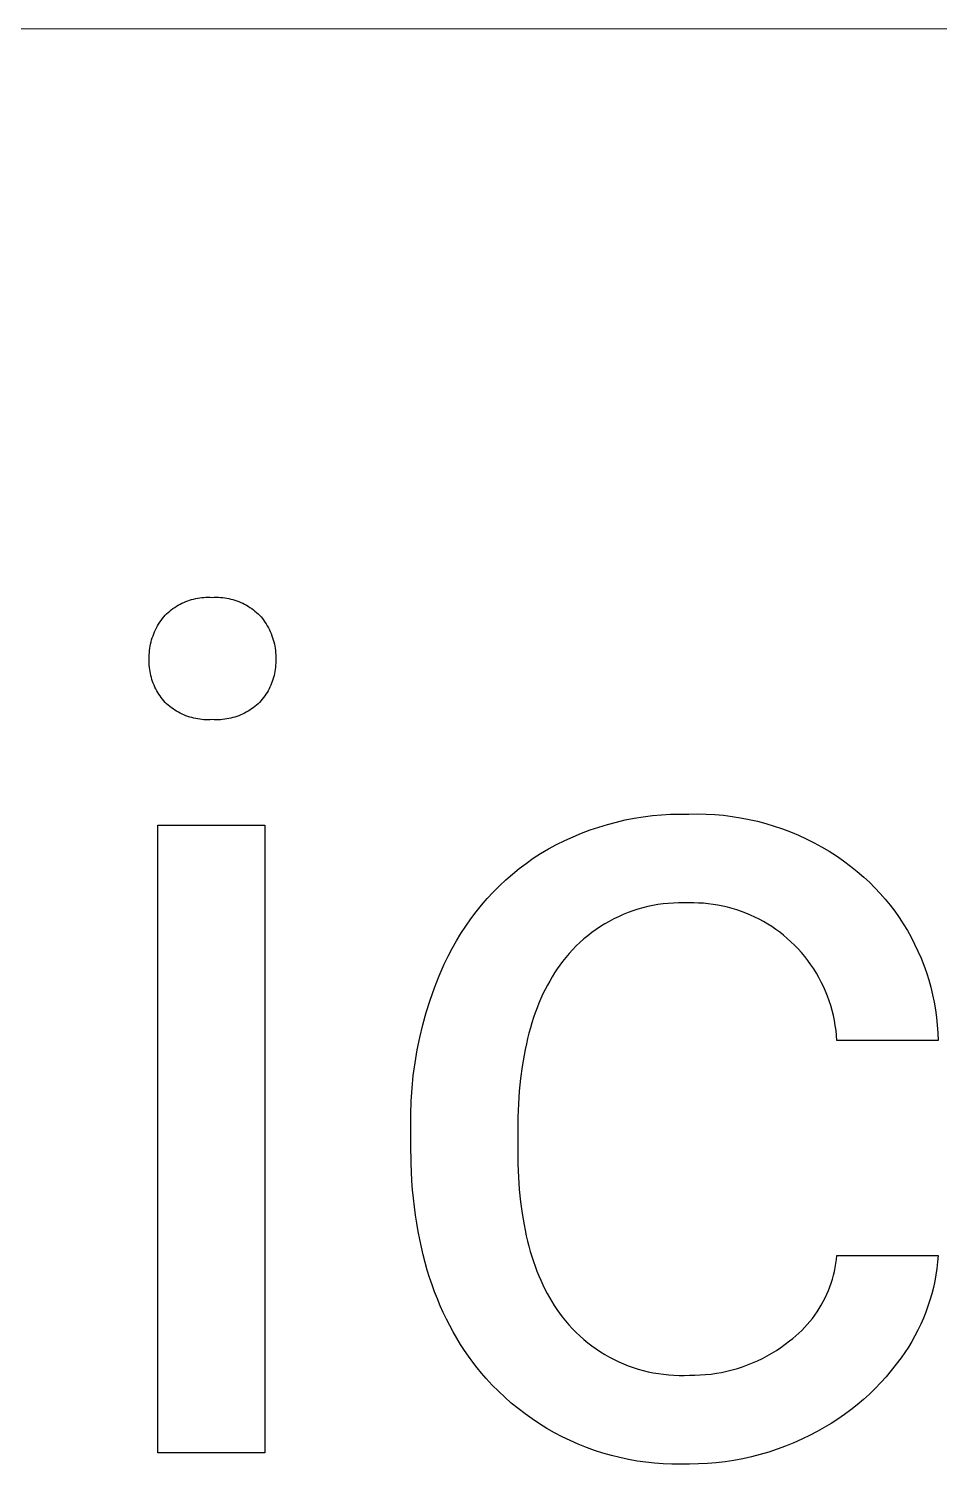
# Model space of a CAD drawing. Header units: millimetres. Extents: x -2163 to 4354, y -841 to 3711.
# Drawn here: x 2559 to 2609, y -555.8 to -477 of the extents above; entities that cross this region are included whole.
import ezdxf

# ---------------------------------------------------------------- set-up
doc = ezdxf.new("R2010")
doc.units = ezdxf.units.MM
doc.header["$MEASUREMENT"] = 0
doc.layers.add('Domyślny', color=7, linetype='Continuous', true_color=0x000000)

msp = doc.modelspace()

# ---------------------------------------------------------------- linework, layer by layer
at = {"layer": 'Domyślny', "color": 18, "lineweight": 15, "true_color": 0x000000}
msp.add_line((1891.209, -477.007), (4353.848, -477.007), dxfattribs=at)
at = {"layer": 'Domyślny'}
for p, q in [((2567.739, -508.419), (2567.847, -508.382)), ((2567.847, -508.382), (2567.956, -508.349)), ((2567.956, -508.349), (2568.067, -508.32)), ((2568.067, -508.32), (2568.178, -508.294)), ((2568.178, -508.294), (2568.29, -508.273)), ((2568.29, -508.273), (2568.403, -508.255)), ((2568.403, -508.255), (2568.516, -508.242)), ((2568.516, -508.242), (2568.63, -508.232)), ((2568.63, -508.232), (2568.744, -508.227)), ((2568.744, -508.227), (2568.858, -508.225)), ((2568.858, -508.225), (2568.973, -508.227)), ((2568.973, -508.227), (2569.087, -508.234)), ((2569.087, -508.234), (2569.201, -508.228)), ((2569.201, -508.228), (2569.316, -508.225)), ((2569.316, -508.225), (2569.43, -508.227)), ((2569.43, -508.227), (2569.545, -508.233)), ((2569.545, -508.233), (2569.659, -508.243)), ((2569.659, -508.243), (2569.773, -508.256)), ((2569.773, -508.256), (2569.886, -508.274)), ((2569.886, -508.274), (2569.999, -508.296)), ((2569.999, -508.296), (2570.111, -508.321)), ((2570.111, -508.321), (2570.222, -508.35)), ((2570.222, -508.35), (2570.332, -508.383)), ((2570.332, -508.383), (2570.44, -508.42)), ((2566.501, -509.215), (2566.582, -509.135)), ((2566.582, -509.135), (2566.666, -509.057)), ((2566.666, -509.057), (2566.753, -508.983)), ((2566.753, -508.983), (2566.842, -508.911)), ((2566.842, -508.911), (2566.933, -508.843)), ((2566.933, -508.843), (2567.027, -508.778)), ((2567.027, -508.778), (2567.123, -508.716)), ((2567.123, -508.716), (2567.221, -508.658)), ((2567.221, -508.658), (2567.321, -508.603)), ((2567.321, -508.603), (2567.423, -508.551)), ((2567.423, -508.551), (2567.527, -508.503)), ((2567.527, -508.503), (2567.632, -508.459)), ((2567.632, -508.459), (2567.739, -508.419)), ((2570.44, -508.42), (2570.547, -508.46)), ((2570.547, -508.46), (2570.653, -508.505)), ((2570.653, -508.505), (2570.758, -508.552)), ((2570.758, -508.552), (2570.86, -508.604)), ((2570.86, -508.604), (2570.961, -508.659)), ((2570.961, -508.659), (2571.059, -508.717)), ((2571.059, -508.717), (2571.156, -508.779)), ((2571.156, -508.779), (2571.251, -508.844)), ((2571.251, -508.844), (2571.343, -508.912)), ((2571.343, -508.912), (2571.433, -508.983)), ((2571.433, -508.983), (2571.52, -509.058)), ((2571.52, -509.058), (2571.604, -509.135)), ((2571.604, -509.135), (2571.686, -509.215)), ((2565.975, -510.007), (2566.029, -509.9)), ((2566.029, -509.9), (2566.086, -509.796)), ((2566.086, -509.796), (2566.147, -509.693)), ((2566.147, -509.693), (2566.211, -509.593)), ((2566.211, -509.593), (2566.279, -509.495)), ((2566.279, -509.495), (2566.35, -509.399)), ((2566.35, -509.399), (2566.424, -509.306)), ((2566.424, -509.306), (2566.501, -509.215)), ((2571.686, -509.215), (2571.765, -509.306)), ((2571.765, -509.306), (2571.84, -509.398)), ((2571.84, -509.398), (2571.912, -509.494)), ((2571.912, -509.494), (2571.98, -509.591)), ((2571.98, -509.591), (2572.046, -509.692)), ((2572.046, -509.692), (2572.107, -509.794)), ((2572.107, -509.794), (2572.165, -509.898)), ((2572.165, -509.898), (2572.22, -510.004)), ((2565.705, -510.794), (2565.732, -510.678)), ((2565.732, -510.678), (2565.763, -510.563)), ((2565.763, -510.563), (2565.798, -510.449)), ((2565.798, -510.449), (2565.837, -510.336)), ((2565.837, -510.336), (2565.879, -510.225)), ((2565.879, -510.225), (2565.925, -510.115)), ((2565.925, -510.115), (2565.975, -510.007)), ((2572.22, -510.004), (2572.271, -510.113)), ((2572.271, -510.113), (2572.318, -510.222)), ((2572.318, -510.222), (2572.361, -510.334)), ((2572.361, -510.334), (2572.4, -510.446)), ((2572.4, -510.446), (2572.436, -510.56)), ((2572.436, -510.56), (2572.467, -510.676)), ((2572.467, -510.676), (2572.495, -510.792)), ((2565.628, -511.503), (2565.63, -511.384)), ((2565.629, -511.622), (2565.628, -511.503)), ((2565.63, -511.384), (2565.637, -511.265)), ((2565.637, -511.265), (2565.648, -511.146)), ((2565.648, -511.146), (2565.663, -511.028)), ((2565.663, -511.028), (2565.682, -510.911)), ((2565.682, -510.911), (2565.705, -510.794)), ((2572.495, -510.792), (2572.518, -510.909)), ((2572.518, -510.909), (2572.537, -511.027)), ((2572.537, -511.027), (2572.553, -511.145)), ((2572.553, -511.145), (2572.564, -511.264)), ((2572.564, -511.264), (2572.571, -511.383)), ((2572.571, -511.383), (2572.574, -511.503)), ((2572.574, -511.503), (2572.573, -511.622)), ((2565.627, -511.735), (2565.629, -511.622)), ((2565.629, -511.848), (2565.627, -511.735)), ((2565.635, -511.96), (2565.629, -511.848)), ((2565.645, -512.072), (2565.635, -511.96)), ((2565.658, -512.184), (2565.645, -512.072)), ((2565.675, -512.296), (2565.658, -512.184)), ((2565.696, -512.406), (2565.675, -512.296)), ((2572.526, -512.297), (2572.504, -512.408)), ((2572.543, -512.186), (2572.526, -512.297)), ((2572.557, -512.073), (2572.543, -512.186)), ((2572.566, -511.961), (2572.557, -512.073)), ((2572.572, -511.848), (2572.566, -511.961)), ((2572.575, -511.735), (2572.572, -511.848)), ((2572.573, -511.622), (2572.575, -511.735)), ((2565.72, -512.516), (2565.696, -512.406)), ((2565.748, -512.626), (2565.72, -512.516)), ((2565.78, -512.734), (2565.748, -512.626)), ((2565.815, -512.841), (2565.78, -512.734)), ((2565.854, -512.946), (2565.815, -512.841)), ((2565.896, -513.051), (2565.854, -512.946)), ((2565.942, -513.154), (2565.896, -513.051)), ((2572.3, -513.053), (2572.253, -513.156)), ((2572.343, -512.949), (2572.3, -513.053)), ((2572.383, -512.843), (2572.343, -512.949)), ((2572.419, -512.736), (2572.383, -512.843)), ((2572.451, -512.628), (2572.419, -512.736)), ((2572.479, -512.518), (2572.451, -512.628)), ((2572.504, -512.408), (2572.479, -512.518)), ((2565.991, -513.255), (2565.942, -513.154)), ((2566.044, -513.355), (2565.991, -513.255)), ((2566.1, -513.453), (2566.044, -513.355)), ((2566.159, -513.549), (2566.1, -513.453)), ((2566.221, -513.642), (2566.159, -513.549)), ((2566.287, -513.734), (2566.221, -513.642)), ((2566.355, -513.824), (2566.287, -513.734)), ((2566.427, -513.911), (2566.355, -513.824)), ((2566.501, -513.996), (2566.427, -513.911)), ((2571.762, -513.911), (2571.686, -513.996)), ((2571.834, -513.825), (2571.762, -513.911)), ((2571.904, -513.736), (2571.834, -513.825)), ((2571.97, -513.644), (2571.904, -513.736)), ((2572.033, -513.55), (2571.97, -513.644)), ((2572.093, -513.455), (2572.033, -513.55)), ((2572.15, -513.357), (2572.093, -513.455)), ((2572.203, -513.258), (2572.15, -513.357)), ((2572.253, -513.156), (2572.203, -513.258)), ((2566.583, -514.074), (2566.501, -513.996)), ((2566.668, -514.149), (2566.583, -514.074)), ((2566.756, -514.222), (2566.668, -514.149)), ((2566.846, -514.291), (2566.756, -514.222)), ((2566.938, -514.357), (2566.846, -514.291)), ((2567.032, -514.42), (2566.938, -514.357)), ((2567.129, -514.48), (2567.032, -514.42)), ((2567.227, -514.537), (2567.129, -514.48)), ((2567.327, -514.59), (2567.227, -514.537)), ((2567.43, -514.64), (2567.327, -514.59)), ((2567.533, -514.686), (2567.43, -514.64)), ((2567.638, -514.729), (2567.533, -514.686)), ((2570.647, -514.685), (2570.541, -514.727)), ((2570.751, -514.639), (2570.647, -514.685)), ((2570.854, -514.589), (2570.751, -514.639)), ((2570.955, -514.536), (2570.854, -514.589)), ((2571.054, -514.479), (2570.955, -514.536)), ((2571.151, -514.42), (2571.054, -514.479)), ((2571.246, -514.357), (2571.151, -514.42)), ((2571.339, -514.29), (2571.246, -514.357)), ((2571.429, -514.221), (2571.339, -514.29)), ((2571.518, -514.149), (2571.429, -514.221)), ((2571.603, -514.074), (2571.518, -514.149)), ((2571.686, -513.996), (2571.603, -514.074)), ((2567.745, -514.768), (2567.638, -514.729)), ((2567.853, -514.803), (2567.745, -514.768)), ((2567.962, -514.835), (2567.853, -514.803)), ((2568.072, -514.863), (2567.962, -514.835)), ((2568.183, -514.887), (2568.072, -514.863)), ((2568.294, -514.908), (2568.183, -514.887)), ((2568.407, -514.925), (2568.294, -514.908)), ((2568.52, -514.937), (2568.407, -514.925)), ((2568.633, -514.946), (2568.52, -514.937)), ((2568.746, -514.952), (2568.633, -514.946)), ((2568.86, -514.953), (2568.746, -514.952)), ((2568.973, -514.95), (2568.86, -514.953)), ((2569.087, -514.944), (2568.973, -514.95)), ((2569.2, -514.95), (2569.087, -514.944)), ((2569.314, -514.953), (2569.2, -514.95)), ((2569.428, -514.951), (2569.314, -514.953)), ((2569.542, -514.946), (2569.428, -514.951)), ((2569.656, -514.937), (2569.542, -514.946)), ((2569.769, -514.924), (2569.656, -514.937)), ((2569.882, -514.907), (2569.769, -514.924)), ((2569.994, -514.886), (2569.882, -514.907)), ((2570.106, -514.862), (2569.994, -514.886)), ((2570.216, -514.834), (2570.106, -514.862)), ((2570.326, -514.802), (2570.216, -514.834)), ((2570.434, -514.766), (2570.326, -514.802)), ((2570.541, -514.727), (2570.434, -514.766)), ((2592.737, -520.276), (2593.235, -520.213)), ((2593.235, -520.213), (2593.735, -520.167)), ((2593.735, -520.167), (2594.236, -520.138)), ((2594.236, -520.138), (2594.738, -520.125)), ((2594.738, -520.125), (2595.24, -520.129)), ((2595.24, -520.129), (2595.715, -520.122)), ((2595.715, -520.122), (2596.189, -520.13)), ((2596.189, -520.13), (2596.664, -520.155)), ((2596.664, -520.155), (2597.137, -520.197)), ((2597.137, -520.197), (2597.608, -520.254)), ((2566.105, -555.207), (2566.105, -520.739)), ((2566.105, -520.739), (2571.977, -520.739)), ((2571.977, -520.739), (2571.977, -555.207)), ((2589.349, -521.177), (2589.819, -521)), ((2589.819, -521), (2590.294, -520.839)), ((2590.294, -520.839), (2590.775, -520.694)), ((2590.775, -520.694), (2591.26, -520.565)), ((2591.26, -520.565), (2591.749, -520.452)), ((2591.749, -520.452), (2592.242, -520.356)), ((2592.242, -520.356), (2592.737, -520.276)), ((2597.608, -520.254), (2598.077, -520.328)), ((2598.077, -520.328), (2598.544, -520.418)), ((2598.544, -520.418), (2599.007, -520.524)), ((2599.007, -520.524), (2599.466, -520.646)), ((2599.466, -520.646), (2599.92, -520.784)), ((2599.92, -520.784), (2600.37, -520.937)), ((2600.37, -520.937), (2600.814, -521.106)), ((2587.538, -522.04), (2587.98, -521.802)), ((2587.98, -521.802), (2588.429, -521.578)), ((2588.429, -521.578), (2588.886, -521.37)), ((2588.886, -521.37), (2589.349, -521.177)), ((2600.814, -521.106), (2601.252, -521.29)), ((2601.252, -521.29), (2601.683, -521.488)), ((2601.683, -521.488), (2602.107, -521.702)), ((2602.107, -521.702), (2602.524, -521.93)), ((2586.311, -522.834), (2586.703, -522.557)), ((2586.703, -522.557), (2587.104, -522.293)), ((2587.104, -522.293), (2587.538, -522.04)), ((2602.524, -521.93), (2602.932, -522.173)), ((2602.932, -522.173), (2603.332, -522.429)), ((2603.332, -522.429), (2603.723, -522.699)), ((2585.557, -523.429), (2585.929, -523.125)), ((2585.929, -523.125), (2586.311, -522.834)), ((2603.723, -522.699), (2604.104, -522.982)), ((2604.104, -522.982), (2604.475, -523.278)), ((2604.475, -523.278), (2604.836, -523.587)), ((2584.505, -524.413), (2584.844, -524.073)), ((2584.844, -524.073), (2585.195, -523.745)), ((2585.195, -523.745), (2585.557, -523.429)), ((2604.836, -523.587), (2605.145, -523.875)), ((2605.145, -523.875), (2605.444, -524.174)), ((2583.863, -525.127), (2584.178, -524.764)), ((2584.178, -524.764), (2584.505, -524.413)), ((2605.444, -524.174), (2605.732, -524.483)), ((2605.732, -524.483), (2606.01, -524.801)), ((2606.01, -524.801), (2606.277, -525.129)), ((2583.27, -525.883), (2583.56, -525.5)), ((2583.56, -525.5), (2583.863, -525.127)), ((2591.639, -525.647), (2591.379, -525.762)), ((2591.902, -525.542), (2591.639, -525.647)), ((2592.168, -525.445), (2591.902, -525.542)), ((2592.438, -525.357), (2592.168, -525.445)), ((2592.711, -525.279), (2592.438, -525.357)), ((2592.986, -525.211), (2592.711, -525.279)), ((2593.264, -525.152), (2592.986, -525.211)), ((2593.543, -525.102), (2593.264, -525.152)), ((2593.824, -525.062), (2593.543, -525.102)), ((2594.106, -525.032), (2593.824, -525.062)), ((2594.389, -525.012), (2594.106, -525.032)), ((2594.673, -525.001), (2594.389, -525.012)), ((2594.956, -525.001), (2594.673, -525.001)), ((2595.24, -525.01), (2594.956, -525.001)), ((2595.507, -525.007), (2595.24, -525.01)), ((2595.774, -525.013), (2595.507, -525.007)), ((2596.041, -525.029), (2595.774, -525.013)), ((2596.307, -525.053), (2596.041, -525.029)), ((2596.572, -525.087), (2596.307, -525.053)), ((2596.835, -525.129), (2596.572, -525.087)), ((2597.098, -525.18), (2596.835, -525.129)), ((2597.358, -525.24), (2597.098, -525.18)), ((2597.616, -525.309), (2597.358, -525.24)), ((2597.871, -525.387), (2597.616, -525.309)), ((2598.124, -525.473), (2597.871, -525.387)), ((2598.374, -525.568), (2598.124, -525.473)), ((2598.62, -525.671), (2598.374, -525.568)), ((2598.863, -525.783), (2598.62, -525.671)), ((2606.277, -525.129), (2606.532, -525.466)), ((2606.532, -525.466), (2606.776, -525.811)), ((2582.731, -526.677), (2582.994, -526.275)), ((2582.994, -526.275), (2583.27, -525.883)), ((2590.15, -526.467), (2589.92, -526.632)), ((2590.386, -526.309), (2590.15, -526.467)), ((2590.627, -526.159), (2590.386, -526.309)), ((2590.873, -526.018), (2590.627, -526.159)), ((2591.124, -525.886), (2590.873, -526.018)), ((2591.379, -525.762), (2591.124, -525.886)), ((2599.102, -525.903), (2598.863, -525.783)), ((2599.337, -526.03), (2599.102, -525.903)), ((2599.567, -526.166), (2599.337, -526.03)), ((2599.792, -526.309), (2599.567, -526.166)), ((2600.013, -526.46), (2599.792, -526.309)), ((2600.228, -526.618), (2600.013, -526.46)), ((2606.776, -525.811), (2607.007, -526.164)), ((2607.007, -526.164), (2607.227, -526.526)), ((2607.227, -526.526), (2607.434, -526.894)), ((2582.247, -527.507), (2582.482, -527.088)), ((2582.482, -527.088), (2582.731, -526.677)), ((2589.265, -527.176), (2589.06, -527.371)), ((2589.477, -526.987), (2589.265, -527.176)), ((2589.695, -526.806), (2589.477, -526.987)), ((2589.92, -526.632), (2589.695, -526.806)), ((2600.438, -526.784), (2600.228, -526.618)), ((2600.642, -526.956), (2600.438, -526.784)), ((2600.84, -527.135), (2600.642, -526.956)), ((2601.04, -527.329), (2600.84, -527.135)), ((2607.434, -526.894), (2607.628, -527.269)), ((2607.628, -527.269), (2607.809, -527.651)), ((2581.821, -528.367), (2582.027, -527.933)), ((2582.027, -527.933), (2582.247, -527.507)), ((2588.486, -528), (2588.31, -528.222)), ((2588.67, -527.784), (2588.486, -528)), ((2588.862, -527.574), (2588.67, -527.784)), ((2589.06, -527.371), (2588.862, -527.574)), ((2601.233, -527.53), (2601.04, -527.329)), ((2601.419, -527.738), (2601.233, -527.53)), ((2601.598, -527.952), (2601.419, -527.738)), ((2601.77, -528.172), (2601.598, -527.952)), ((2607.809, -527.651), (2607.977, -528.039)), ((2607.977, -528.039), (2608.132, -528.432)), ((2581.54, -529.017), (2581.821, -528.367)), ((2587.871, -528.849), (2587.734, -529.07)), ((2588.012, -528.635), (2587.871, -528.849)), ((2588.159, -528.426), (2588.012, -528.635)), ((2588.31, -528.222), (2588.159, -528.426)), ((2601.933, -528.398), (2601.77, -528.172)), ((2602.089, -528.629), (2601.933, -528.398)), ((2602.236, -528.866), (2602.089, -528.629)), ((2602.375, -529.107), (2602.236, -528.866)), ((2608.132, -528.432), (2608.273, -528.83)), ((2608.273, -528.83), (2608.401, -529.233)), ((2581.046, -530.343), (2581.282, -529.676)), ((2581.282, -529.676), (2581.54, -529.017)), ((2587.474, -529.527), (2587.352, -529.765)), ((2587.602, -529.296), (2587.474, -529.527)), ((2587.734, -529.07), (2587.602, -529.296)), ((2602.506, -529.354), (2602.375, -529.107)), ((2602.627, -529.605), (2602.506, -529.354)), ((2602.741, -529.86), (2602.627, -529.605)), ((2608.401, -529.233), (2608.515, -529.64)), ((2608.515, -529.64), (2608.614, -530.05)), ((2580.833, -531.018), (2581.046, -530.343)), ((2587.121, -530.256), (2587.013, -530.51)), ((2587.234, -530.007), (2587.121, -530.256)), ((2587.352, -529.765), (2587.234, -530.007)), ((2602.845, -530.118), (2602.741, -529.86)), ((2602.94, -530.38), (2602.845, -530.118)), ((2603.025, -530.646), (2602.94, -530.38)), ((2608.614, -530.05), (2608.7, -530.464)), ((2608.7, -530.464), (2608.771, -530.881)), ((2580.643, -531.7), (2580.833, -531.018)), ((2586.811, -531.035), (2586.718, -531.305)), ((2586.91, -530.769), (2586.811, -531.035)), ((2587.013, -530.51), (2586.91, -530.769)), ((2603.102, -530.914), (2603.025, -530.646)), ((2603.169, -531.185), (2603.102, -530.914)), ((2603.227, -531.457), (2603.169, -531.185)), ((2608.771, -530.881), (2608.828, -531.299)), ((2580.477, -532.388), (2580.643, -531.7)), ((2586.545, -531.864), (2586.466, -532.151)), ((2586.629, -531.582), (2586.545, -531.864)), ((2586.718, -531.305), (2586.629, -531.582)), ((2603.275, -531.732), (2603.227, -531.457)), ((2603.313, -532.008), (2603.275, -531.732)), ((2603.342, -532.286), (2603.313, -532.008)), ((2608.828, -531.299), (2608.871, -531.72)), ((2608.871, -531.72), (2608.899, -532.141)), ((2580.334, -533.081), (2580.477, -532.388)), ((2586.322, -532.744), (2586.257, -533.048)), ((2586.391, -532.445), (2586.322, -532.744)), ((2586.466, -532.151), (2586.391, -532.445)), ((2603.361, -532.564), (2603.342, -532.286)), ((2608.913, -532.564), (2603.361, -532.564)), ((2608.899, -532.141), (2608.913, -532.564)), ((2580.215, -533.779), (2580.334, -533.081)), ((2586.197, -533.358), (2586.141, -533.674)), ((2586.257, -533.048), (2586.197, -533.358)), ((2580.12, -534.48), (2580.215, -533.779)), ((2586.091, -533.995), (2586.005, -534.654)), ((2586.141, -533.674), (2586.091, -533.995)), ((2580.001, -535.891), (2580.048, -535.184)), ((2580.048, -535.184), (2580.12, -534.48)), ((2586.005, -534.654), (2585.937, -535.336)), ((2579.978, -536.598), (2580.001, -535.891)), ((2585.937, -535.336), (2585.889, -536.04)), ((2579.979, -537.306), (2579.978, -536.598)), ((2585.86, -536.767), (2585.851, -537.516)), ((2585.889, -536.04), (2585.86, -536.767)), ((2579.979, -538.292), (2579.979, -537.306)), ((2585.851, -537.516), (2585.851, -538.621)), ((2579.995, -539.296), (2579.979, -538.292)), ((2585.851, -538.621), (2585.86, -539.351)), ((2580.044, -540.274), (2579.995, -539.296)), ((2585.86, -539.351), (2585.889, -540.059)), ((2580.08, -540.752), (2580.044, -540.274)), ((2585.889, -540.059), (2585.937, -540.745)), ((2580.125, -541.224), (2580.08, -540.752)), ((2580.177, -541.689), (2580.125, -541.224)), ((2585.937, -540.745), (2586.003, -541.411)), ((2586.003, -541.411), (2586.089, -542.055)), ((2580.238, -542.147), (2580.177, -541.689)), ((2580.307, -542.599), (2580.238, -542.147)), ((2586.089, -542.055), (2586.139, -542.369)), ((2580.384, -543.043), (2580.307, -542.599)), ((2580.469, -543.481), (2580.384, -543.043)), ((2586.139, -542.369), (2586.194, -542.678)), ((2586.194, -542.678), (2586.254, -542.982)), ((2586.254, -542.982), (2586.318, -543.28)), ((2580.562, -543.913), (2580.469, -543.481)), ((2586.318, -543.28), (2586.388, -543.573)), ((2586.388, -543.573), (2586.461, -543.86)), ((2586.461, -543.86), (2586.54, -544.142)), ((2580.663, -544.337), (2580.562, -543.913)), ((2580.772, -544.755), (2580.663, -544.337)), ((2586.54, -544.142), (2586.624, -544.419)), ((2586.624, -544.419), (2586.712, -544.691)), ((2603.308, -544.803), (2603.338, -544.584)), ((2603.338, -544.584), (2603.361, -544.364)), ((2603.361, -544.364), (2608.913, -544.364)), ((2608.913, -544.364), (2608.885, -544.719)), ((2580.889, -545.166), (2580.772, -544.755)), ((2581.015, -545.571), (2580.889, -545.166)), ((2586.712, -544.691), (2586.805, -544.957)), ((2586.805, -544.957), (2586.903, -545.218)), ((2586.903, -545.218), (2587.005, -545.474)), ((2603.115, -545.666), (2603.174, -545.453)), ((2603.174, -545.453), (2603.226, -545.238)), ((2603.226, -545.238), (2603.271, -545.021)), ((2603.271, -545.021), (2603.308, -544.803)), ((2608.793, -545.425), (2608.73, -545.775)), ((2608.845, -545.073), (2608.793, -545.425)), ((2608.885, -544.719), (2608.845, -545.073)), ((2581.148, -545.968), (2581.015, -545.571)), ((2581.29, -546.359), (2581.148, -545.968)), ((2587.005, -545.474), (2587.113, -545.724)), ((2587.113, -545.724), (2587.225, -545.969)), ((2587.225, -545.969), (2587.342, -546.209)), ((2587.342, -546.209), (2587.463, -546.444)), ((2602.896, -546.291), (2602.976, -546.085)), ((2602.976, -546.085), (2603.049, -545.877)), ((2603.049, -545.877), (2603.115, -545.666)), ((2608.655, -546.123), (2608.568, -546.468)), ((2608.73, -545.775), (2608.655, -546.123)), ((2581.439, -546.743), (2581.29, -546.359)), ((2581.597, -547.121), (2581.439, -546.743)), ((2587.463, -546.444), (2587.59, -546.673)), ((2587.59, -546.673), (2587.721, -546.897)), ((2587.721, -546.897), (2587.857, -547.115)), ((2602.507, -547.085), (2602.614, -546.891)), ((2602.614, -546.891), (2602.715, -546.695)), ((2602.715, -546.695), (2602.809, -546.494)), ((2602.809, -546.494), (2602.896, -546.291)), ((2608.469, -546.81), (2608.36, -547.149)), ((2608.568, -546.468), (2608.469, -546.81)), ((2581.763, -547.491), (2581.597, -547.121)), ((2581.937, -547.855), (2581.763, -547.491)), ((2587.857, -547.115), (2587.998, -547.328)), ((2587.998, -547.328), (2588.143, -547.536)), ((2588.143, -547.536), (2588.293, -547.739)), ((2588.293, -547.739), (2588.472, -547.961)), ((2601.878, -547.992), (2602.016, -547.819)), ((2602.016, -547.819), (2602.148, -547.642)), ((2602.148, -547.642), (2602.274, -547.46)), ((2602.274, -547.46), (2602.393, -547.275)), ((2602.393, -547.275), (2602.507, -547.085)), ((2608.106, -547.814), (2607.963, -548.14)), ((2608.239, -547.484), (2608.106, -547.814)), ((2608.36, -547.149), (2608.239, -547.484)), ((2582.119, -548.213), (2581.937, -547.855)), ((2582.309, -548.563), (2582.119, -548.213)), ((2582.507, -548.907), (2582.309, -548.563)), ((2588.472, -547.961), (2588.657, -548.177)), ((2588.657, -548.177), (2588.851, -548.387)), ((2588.851, -548.387), (2589.051, -548.59)), ((2589.051, -548.59), (2589.258, -548.786)), ((2601.27, -548.634), (2601.43, -548.481)), ((2601.43, -548.481), (2601.585, -548.323)), ((2601.585, -548.323), (2601.734, -548.16)), ((2601.734, -548.16), (2601.878, -547.992)), ((2607.809, -548.461), (2607.644, -548.777)), ((2607.963, -548.14), (2607.809, -548.461)), ((2582.713, -549.244), (2582.507, -548.907)), ((2582.928, -549.574), (2582.713, -549.244)), ((2589.258, -548.786), (2589.472, -548.975)), ((2589.472, -548.975), (2589.692, -549.156)), ((2589.692, -549.156), (2589.918, -549.33)), ((2589.918, -549.33), (2590.15, -549.495)), ((2600.287, -549.413), (2600.527, -549.24)), ((2600.527, -549.24), (2600.761, -549.059)), ((2600.761, -549.059), (2600.935, -548.923)), ((2600.935, -548.923), (2601.105, -548.781)), ((2601.105, -548.781), (2601.27, -548.634)), ((2607.284, -549.39), (2607.088, -549.688)), ((2607.469, -549.087), (2607.284, -549.39)), ((2607.644, -548.777), (2607.469, -549.087)), ((2583.15, -549.898), (2582.928, -549.574)), ((2583.381, -550.215), (2583.15, -549.898)), ((2590.15, -549.495), (2590.388, -549.653)), ((2590.388, -549.653), (2590.631, -549.802)), ((2590.631, -549.802), (2590.879, -549.942)), ((2590.879, -549.942), (2591.132, -550.074)), ((2591.132, -550.074), (2591.389, -550.198)), ((2598.735, -550.268), (2599.005, -550.148)), ((2599.005, -550.148), (2599.271, -550.019)), ((2599.271, -550.019), (2599.533, -549.881)), ((2599.533, -549.881), (2599.79, -549.734)), ((2599.79, -549.734), (2600.041, -549.578)), ((2600.041, -549.578), (2600.287, -549.413)), ((2606.883, -549.979), (2606.621, -550.334)), ((2607.088, -549.688), (2606.883, -549.979)), ((2583.619, -550.525), (2583.381, -550.215)), ((2583.866, -550.828), (2583.619, -550.525)), ((2584.121, -551.125), (2583.866, -550.828)), ((2591.389, -550.198), (2591.65, -550.312)), ((2591.65, -550.312), (2591.915, -550.417)), ((2591.915, -550.417), (2592.184, -550.513)), ((2592.184, -550.513), (2592.456, -550.6)), ((2592.456, -550.6), (2592.73, -550.677)), ((2592.73, -550.677), (2593.007, -550.745)), ((2593.007, -550.745), (2593.286, -550.803)), ((2593.286, -550.803), (2593.567, -550.851)), ((2593.567, -550.851), (2593.85, -550.89)), ((2593.85, -550.89), (2594.133, -550.919)), ((2594.133, -550.919), (2594.418, -550.938)), ((2594.418, -550.938), (2594.703, -550.947)), ((2594.703, -550.947), (2594.988, -550.947)), ((2594.988, -550.947), (2595.273, -550.936)), ((2595.273, -550.936), (2595.569, -550.937)), ((2595.569, -550.937), (2595.865, -550.926)), ((2595.865, -550.926), (2596.16, -550.906)), ((2596.16, -550.906), (2596.454, -550.875)), ((2596.454, -550.875), (2596.747, -550.834)), ((2596.747, -550.834), (2597.039, -550.783)), ((2597.039, -550.783), (2597.328, -550.722)), ((2597.328, -550.722), (2597.616, -550.651)), ((2597.616, -550.651), (2597.9, -550.57)), ((2597.9, -550.57), (2598.182, -550.479)), ((2598.182, -550.479), (2598.46, -550.378)), ((2598.46, -550.378), (2598.735, -550.268)), ((2606.347, -550.681), (2606.062, -551.019)), ((2606.621, -550.334), (2606.347, -550.681)), ((2584.448, -551.478), (2584.121, -551.125)), ((2584.786, -551.819), (2584.448, -551.478)), ((2605.46, -551.665), (2605.143, -551.973)), ((2605.766, -551.347), (2605.46, -551.665)), ((2606.062, -551.019), (2605.766, -551.347)), ((2585.136, -552.149), (2584.786, -551.819)), ((2585.497, -552.467), (2585.136, -552.149)), ((2585.869, -552.772), (2585.497, -552.467)), ((2604.816, -552.27), (2604.479, -552.557)), ((2605.143, -551.973), (2604.816, -552.27)), ((2586.25, -553.064), (2585.869, -552.772)), ((2586.642, -553.343), (2586.25, -553.064)), ((2603.779, -553.095), (2603.416, -553.347)), ((2604.133, -552.832), (2603.779, -553.095)), ((2604.479, -552.557), (2604.133, -552.832)), ((2587.043, -553.609), (2586.642, -553.343)), ((2587.452, -553.861), (2587.043, -553.609)), ((2587.87, -554.099), (2587.452, -553.861)), ((2588.296, -554.322), (2587.87, -554.099)), ((2602.279, -554.028), (2601.886, -554.23)), ((2602.665, -553.814), (2602.279, -554.028)), ((2603.044, -553.586), (2602.665, -553.814)), ((2603.416, -553.347), (2603.044, -553.586)), ((2588.729, -554.531), (2588.296, -554.322)), ((2589.169, -554.725), (2588.729, -554.531)), ((2589.616, -554.904), (2589.169, -554.725)), ((2590.068, -555.068), (2589.616, -554.904)), ((2600.545, -554.833), (2600.085, -555.003)), ((2600.999, -554.647), (2600.545, -554.833)), ((2601.446, -554.446), (2600.999, -554.647)), ((2601.886, -554.23), (2601.446, -554.446)), ((2571.977, -555.207), (2566.105, -555.207)), ((2590.525, -555.216), (2590.068, -555.068)), ((2590.987, -555.348), (2590.525, -555.216)), ((2591.454, -555.465), (2590.987, -555.348)), ((2591.924, -555.566), (2591.454, -555.465)), ((2592.398, -555.65), (2591.924, -555.566)), ((2592.874, -555.719), (2592.398, -555.65)), ((2597.229, -555.689), (2596.742, -555.746)), ((2597.714, -555.615), (2597.229, -555.689)), ((2598.196, -555.525), (2597.714, -555.615)), ((2598.674, -555.419), (2598.196, -555.525)), ((2599.149, -555.297), (2598.674, -555.419)), ((2599.62, -555.158), (2599.149, -555.297)), ((2600.085, -555.003), (2599.62, -555.158)), ((2593.352, -555.771), (2592.874, -555.719)), ((2593.831, -555.807), (2593.352, -555.771)), ((2594.312, -555.827), (2593.831, -555.807)), ((2594.792, -555.83), (2594.312, -555.827)), ((2595.273, -555.817), (2594.792, -555.83)), ((2595.763, -555.81), (2595.273, -555.817)), ((2596.253, -555.786), (2595.763, -555.81)), ((2596.742, -555.746), (2596.253, -555.786))]:
    msp.add_line(p, q, dxfattribs=at)

doc.saveas('drawing.dxf')
